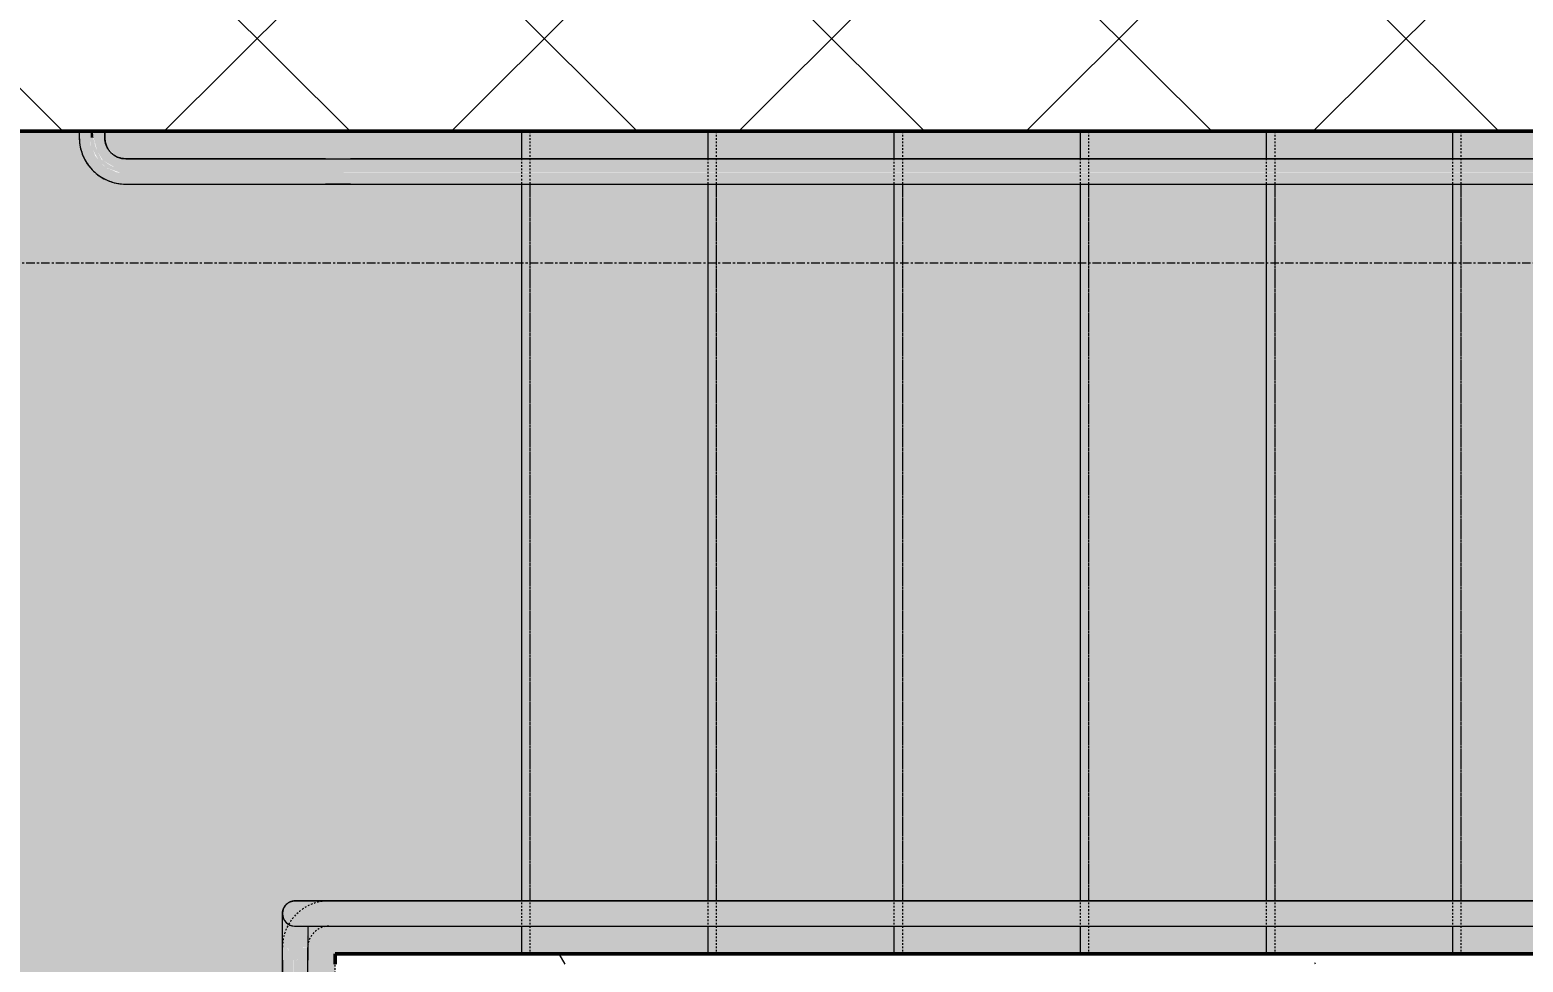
# Model space of a CAD drawing. Header units: inches. Extents: x -4266 to -1814, y 9706 to 12441.
# Drawn here: x -3789.4 to -3701.1, y 11493.9 to 11549 of the extents above; entities that cross this region are included whole.
import ezdxf

# ---------------------------------------------------------------- set-up
doc = ezdxf.new("R2010")
doc.units = ezdxf.units.IN
doc.header["$MEASUREMENT"] = 0
doc.linetypes.add('Grid Line 1_2_', pattern=[0.875, 0.5, -0.125, 0.125, -0.125])
doc.linetypes.add('Overhead 1_16_', pattern=[0.101562, 0.0625, -0.039062])
for name, color, linetype, lineweight in [('0-1', 7, 'Continuous', 5), ('0-2', 10, 'Continuous', 13), ('A-ANNO-DIMS', 211, 'Continuous', 9), ('A-ANNO-DIMS-96', 211, 'Continuous', 9), ('A-FLOR-HRAL-1', 7, 'Continuous', 9), ('A-FLOR-HRAL-3', 7, 'Overhead 1_16_', 9), ('A-WALL-3', 250, 'Continuous', 50), ('A-WALL-PATT-1', 7, 'Continuous', 9), ('A-WALL-PATT-5', 251, 'Continuous', 9), ('I-WALL-1', 250, 'Continuous', 50), ('S-GRID-1', 1, 'Grid Line 1_2_', 9), ('S-STRS-1', 7, 'Continuous', 9), ('S-STRS-3', 7, 'Overhead 1_16_', 9), ('S-STRS-4', 41, 'Continuous', 5), ('S-STRS-5', 21, 'Continuous', 5), ('S-STRS-MBND-1', 7, 'Overhead 1_16_', 9)]:
    doc.layers.add(name, color=color, linetype=linetype, lineweight=lineweight)
doc.styles.add('Century Gothic', font='ufonts.com_century-gothic.ttf', dxfattribs={"height": 9})
doc.dimstyles.new('OD__1_16__Tol__', dxfattribs={"dimscale": 12, "dimtxt": 9.397514, "dimasz": 1, "dimexe": 0.75, "dimexo": 0.5, "dimgap": 0.125, "dimtad": 1, "dimdec": 4, "dimrnd": 0.0625, "dimzin": 3, "dimdsep": 46, "dimlunit": 4, "dimtxsty": 'Century Gothic', "dimblk1": 'OBLIQUE', "dimblk2": 'OBLIQUE', "dimsah": 1, "dimcen": 0.09, "dimdle": 0.75, "dimazin": 0, "dimtfac": 1, "dimtdec": 4, "dimtix": 1, "dimtmove": 0, "dimatfit": 3, "dimfxl": 1, "dimtvp": 1, "dimtfill": 1, "dimfrac": 2, "dimtolj": 1, "dimtzin": 0, "dimarcsym": 2})

# ---------------------------------------------------------------- blocks, each defined once
blk = doc.blocks.new('CTR - 1st Phase - Shell_rvt-1-FLOOR PLAN - 1ST FLOOR')
at = {"layer": 'S-GRID-1'}
blk.add_line((-1814.206, 11535.189), (-4168.714, 11535.189), dxfattribs=at)
blk = doc.blocks.new('Top Rail Type - Top Rail_Internal_-V234-FLOOR PLAN - 1ST FLOOR')
at = {"layer": 'A-FLOR-HRAL-3'}
for p, q in [((-3771.699, 11497.489), (-3771.324, 11497.489)), ((-3771.324, 11497.489), (-3661.807, 11497.489)), ((-3771.699, 11495.989), (-3771.324, 11495.989)), ((-3771.324, 11495.989), (-3661.807, 11495.989)), ((-3774.449, 11484.489), (-3774.449, 11494.739)), ((-3772.949, 11485.989), (-3772.949, 11494.739))]:
    blk.add_line(p, q, dxfattribs=at)
for radius in [2.75, 1.25]:
    blk.add_arc((-3771.699, 11494.739), radius, 90, 180, dxfattribs=at)
blk = doc.blocks.new('Top Rail Type - Top Rail_Internal_-2388295-FLOOR PLAN - 1ST FLOOR')
at = {"layer": 'A-FLOR-HRAL-1'}
h = blk.add_hatch(color=256, dxfattribs=at)
h.paths.add_polyline_path([(-3773.961, 11497.404), (-3774.001, 11497.418), (-3773.965, 11497.402)], flags=0)
h.paths.add_polyline_path([(-3773.114, 11495.989), (-3773.276, 11496.061), (-3773.396, 11496.209), (-3773.499, 11496.545), (-3773.499, 11496.934), (-3773.396, 11497.27), (-3773.217, 11497.464), (-3773.313, 11497.483), (-3773.868, 11497.444), (-3774.156, 11497.273), (-3774.343, 11497.031), (-3774.369, 11496.934), (-3774.432, 11496.867), (-3774.437, 11496.826), (-3774.398, 11496.581), (-3774.37, 11496.523), (-3774.393, 11496.487), (-3774.348, 11496.364), (-3774.274, 11496.364), (-3774.248, 11496.253), (-3773.868, 11496.035), (-3773.761, 11496.006), (-3773.146, 11495.99)], flags=0)
h = blk.add_hatch(color=256, dxfattribs=at)
h.paths.add_polyline_path([(-3774.348, 11496.364), (-3774.37, 11496.523), (-3774.389, 11496.575), (-3774.423, 11496.545), (-3774.353, 11496.377)], flags=0)
h.paths.add_polyline_path([(-3773.699, 11495.989), (-3773.803, 11496.007), (-3774.209, 11496.225), (-3774.268, 11496.299), (-3774.292, 11496.364), (-3774.348, 11496.364), (-3774.123, 11496.128), (-3773.961, 11496.043), (-3773.78, 11496)], flags=0)
h.paths.add_polyline_path([(-3774.074, 11496.09), (-3774.074, 11496.09), (-3773.988, 11496.09)], flags=0)
h.paths.add_polyline_path([(-3774.398, 11496.847), (-3774.382, 11497.034), (-3774.417, 11496.858), (-3774.404, 11496.85)], flags=0)
h.paths.add_polyline_path([(-3773.961, 11497.404), (-3773.761, 11497.473), (-3773.957, 11497.431), (-3773.96, 11497.409)], flags=0)
h.paths.add_polyline_path([(-3774.348, 11497.115), (-3774.114, 11497.342), (-3774.253, 11497.238), (-3774.342, 11497.123)], flags=0)
for points in [[(-3650.413, 11495.989), (-3650.516, 11496.015), (-3650.695, 11496.209), (-3650.798, 11496.545), (-3650.798, 11496.934), (-3650.695, 11497.27), (-3650.516, 11497.464), (-3650.516, 11497.489), (-3650.812, 11497.464), (-3650.812, 11496.817), (-3772.763, 11496.817), (-3772.763, 11497.489), (-3773.217, 11497.464), (-3773.396, 11497.27), (-3773.499, 11496.934), (-3773.499, 11496.545), (-3773.396, 11496.209), (-3773.217, 11496.015), (-3773.114, 11495.989), (-3772.763, 11496.015), (-3772.763, 11496.662), (-3650.812, 11496.662), (-3650.798, 11495.989), (-3650.516, 11495.989)], [(-3773.608, 11493.989), (-3773.601, 11493.997), (-3773.476, 11494.159), (-3773.231, 11494.739), (-3772.961, 11494.739), (-3773.009, 11495.989), (-3773.893, 11496.015), (-3774.018, 11496.034), (-3774.074, 11496.031), (-3774.123, 11496.104), (-3774.144, 11496.144), (-3774.328, 11496.338), (-3774.361, 11496.317), (-3774.433, 11496.483), (-3774.424, 11494.739), (-3774.154, 11494.71), (-3774.101, 11494.653), (-3773.893, 11494.118), (-3773.879, 11494.068), (-3773.79, 11493.989), (-3773.699, 11493.989)], [(-3773.699, 11487.239), (-3773.608, 11487.239), (-3773.608, 11493.989), (-3773.79, 11493.989), (-3773.79, 11487.239)]]:
    blk.add_hatch(color=256, dxfattribs=at).paths.add_polyline_path(points, flags=0)
for p, q in [((-3650.413, 11497.489), (-3773.114, 11497.489)), ((-3773.114, 11495.989), (-3650.413, 11495.989)), ((-3774.449, 11493.989), (-3774.449, 11487.239)), ((-3772.949, 11487.239), (-3772.949, 11493.989))]:
    blk.add_line(p, q, dxfattribs=at)
at = {"layer": 'A-FLOR-HRAL-1', "flags": 128}
for points in [[(-3774.448, 11496.769), (-3774.446, 11496.799), (-3774.443, 11496.829), (-3774.439, 11496.859), (-3774.434, 11496.888), (-3774.427, 11496.918), (-3774.42, 11496.947), (-3774.411, 11496.975), (-3774.401, 11497.004), (-3774.39, 11497.031), (-3774.377, 11497.059), (-3774.364, 11497.086), (-3774.35, 11497.112), (-3774.334, 11497.138), (-3774.318, 11497.163), (-3774.3, 11497.187), (-3774.282, 11497.211), (-3774.263, 11497.234), (-3774.242, 11497.256), (-3774.221, 11497.277), (-3774.199, 11497.298), (-3774.177, 11497.317), (-3774.153, 11497.336), (-3774.129, 11497.354), (-3774.104, 11497.37), (-3774.078, 11497.386), (-3774.052, 11497.401), (-3774.025, 11497.414), (-3773.998, 11497.427), (-3773.971, 11497.438), (-3773.942, 11497.449), (-3773.914, 11497.458), (-3773.885, 11497.466), (-3773.856, 11497.473), (-3773.826, 11497.478), (-3773.797, 11497.483), (-3773.767, 11497.486), (-3773.737, 11497.488), (-3773.707, 11497.489), (-3773.677, 11497.489), (-3773.647, 11497.488), (-3773.617, 11497.485), (-3773.587, 11497.481)], [(-3773.114, 11497.489), (-3773.155, 11497.489), (-3773.196, 11497.489), (-3773.236, 11497.489), (-3773.274, 11497.489), (-3773.311, 11497.489), (-3773.346, 11497.489), (-3773.38, 11497.489), (-3773.413, 11497.489), (-3773.444, 11497.489), (-3773.473, 11497.489), (-3773.501, 11497.489), (-3773.527, 11497.489), (-3773.552, 11497.489), (-3773.574, 11497.489), (-3773.595, 11497.489), (-3773.614, 11497.489), (-3773.631, 11497.489), (-3773.647, 11497.489), (-3773.66, 11497.489), (-3773.671, 11497.489), (-3773.681, 11497.489), (-3773.688, 11497.489), (-3773.694, 11497.489), (-3773.697, 11497.489), (-3773.699, 11497.489)], [(-3774.449, 11493.989), (-3774.449, 11494.099), (-3774.449, 11494.209), (-3774.449, 11494.319), (-3774.449, 11494.428), (-3774.449, 11494.536), (-3774.449, 11494.643), (-3774.449, 11494.749), (-3774.449, 11494.854), (-3774.449, 11494.958), (-3774.449, 11495.06), (-3774.449, 11495.161), (-3774.449, 11495.259), (-3774.449, 11495.356), (-3774.449, 11495.45), (-3774.449, 11495.542), (-3774.449, 11495.632), (-3774.449, 11495.719), (-3774.449, 11495.803), (-3774.449, 11495.884), (-3774.449, 11495.962), (-3774.449, 11496.037), (-3774.449, 11496.109), (-3774.449, 11496.177), (-3774.449, 11496.242), (-3774.449, 11496.303), (-3774.449, 11496.361), (-3774.449, 11496.415), (-3774.449, 11496.465), (-3774.449, 11496.511), (-3774.449, 11496.553), (-3774.449, 11496.59), (-3774.449, 11496.624), (-3774.449, 11496.653), (-3774.449, 11496.679), (-3774.449, 11496.699), (-3774.449, 11496.716), (-3774.449, 11496.728), (-3774.449, 11496.736), (-3774.449, 11496.739)], [(-3773.699, 11495.989), (-3773.698, 11495.989), (-3773.695, 11495.989), (-3773.69, 11495.989), (-3773.683, 11495.989), (-3773.674, 11495.989), (-3773.663, 11495.989), (-3773.65, 11495.989), (-3773.635, 11495.989), (-3773.619, 11495.989), (-3773.6, 11495.989), (-3773.58, 11495.989), (-3773.557, 11495.989), (-3773.534, 11495.989), (-3773.508, 11495.989), (-3773.48, 11495.989), (-3773.451, 11495.989), (-3773.421, 11495.989), (-3773.388, 11495.989), (-3773.355, 11495.989), (-3773.32, 11495.989), (-3773.283, 11495.989), (-3773.245, 11495.989), (-3773.206, 11495.989), (-3773.166, 11495.989), (-3773.124, 11495.989), (-3773.114, 11495.989)], [(-3772.949, 11495.983), (-3772.949, 11495.905), (-3772.949, 11495.825), (-3772.949, 11495.742), (-3772.949, 11495.655), (-3772.949, 11495.567), (-3772.949, 11495.475), (-3772.949, 11495.382), (-3772.949, 11495.286), (-3772.949, 11495.188), (-3772.949, 11495.088), (-3772.949, 11494.986), (-3772.949, 11494.883), (-3772.949, 11494.778), (-3772.949, 11494.672), (-3772.949, 11494.565), (-3772.949, 11494.457), (-3772.949, 11494.348), (-3772.949, 11494.239), (-3772.949, 11494.129), (-3772.949, 11494.019), (-3772.949, 11493.989)]]:
    blk.add_lwpolyline(points, dxfattribs=at)
at = {"layer": 'A-FLOR-HRAL-1'}
for start, end in [(90, 270), (128.3841, 170.17471), (113.30988, 126.67135), (82.12559, 110.24267), (83.86817, 90), (173.31018, 180), (180, 188.56029), (190.40443, 277.87486), (270, 276.1343)]:
    blk.add_arc((-3773.699, 11496.739), 0.75, start, end, dxfattribs=at)
blk = doc.blocks.new('Top Rail Type - Top Rail_Internal_-V239-FLOOR PLAN - 1ST FLOOR')
at = {"layer": 'A-FLOR-HRAL-1'}
h = blk.add_hatch(color=256, dxfattribs=at)
h.paths.add_polyline_path([(-3666.799, 11495.989), (-3650.812, 11495.989), (-3650.812, 11496.662), (-3772.763, 11496.662), (-3772.763, 11495.989), (-3672.324, 11495.989)], flags=0)
h.paths.add_polyline_path([(-3651.306, 11496.817), (-3650.812, 11496.835), (-3650.812, 11497.489), (-3772.763, 11497.489), (-3772.763, 11496.817), (-3658.357, 11496.817)], flags=0)
h = blk.add_hatch(color=256, dxfattribs=at)
h.paths.add_polyline_path([(-3772.949, 11487.239), (-3772.949, 11494.739), (-3773.242, 11494.706), (-3773.367, 11494.527), (-3773.412, 11494.337), (-3773.528, 11494.082), (-3773.608, 11493.965), (-3773.608, 11487.239), (-3773.553, 11487.239)], flags=0)
h.paths.add_polyline_path([(-3773.79, 11487.239), (-3773.797, 11493.995), (-3773.893, 11494.118), (-3773.986, 11494.404), (-3774.181, 11494.739), (-3774.449, 11494.739), (-3774.449, 11487.239)], flags=0)
for p, q in [((-3773.699, 11497.489), (-3772.763, 11497.489)), ((-3772.763, 11497.489), (-3650.812, 11497.489)), ((-3774.449, 11494.739), (-3774.449, 11496.739)), ((-3772.763, 11495.989), (-3650.812, 11495.989)), ((-3774.449, 11487.239), (-3774.449, 11494.739)), ((-3772.949, 11487.239), (-3772.949, 11494.739))]:
    blk.add_line(p, q, dxfattribs=at)
blk = doc.blocks.new('Top Rail Type - Top Rail_Internal_-2370681-FLOOR PLAN - 1ST FLOOR')
at = {"layer": 'A-FLOR-HRAL-1'}
for points in [[(-3785.608, 11542.614), (-3785.643, 11542.989), (-3785.779, 11542.987), (-3785.779, 11542.614), (-3785.643, 11542.614)], [(-3783.699, 11540.534), (-3783.699, 11540.706), (-3784.504, 11540.917), (-3784.781, 11541.077), (-3784.984, 11541.218), (-3785.12, 11541.302), (-3785.39, 11541.826), (-3785.524, 11542.171), (-3785.557, 11542.385), (-3785.643, 11542.614), (-3785.779, 11542.614), (-3785.756, 11542.087), (-3785.259, 11541.202), (-3785.239, 11541.192), (-3784.848, 11540.835), (-3784.725, 11540.798), (-3784.011, 11540.534)], [(-3771.379, 11539.864), (-3770.836, 11539.904), (-3770.836, 11541.364), (-3771.9, 11541.339), (-3771.9, 11539.864)], [(-3650.413, 11539.864), (-3650.516, 11539.89), (-3650.695, 11540.084), (-3650.798, 11540.42), (-3650.798, 11540.809), (-3650.695, 11541.145), (-3650.516, 11541.339), (-3650.516, 11541.364), (-3650.812, 11541.339), (-3650.812, 11540.692), (-3770.831, 11540.692), (-3770.822, 11540.537), (-3650.812, 11540.537), (-3650.798, 11539.864), (-3650.516, 11539.864)], [(-3783.699, 11540.523), (-3771.9, 11540.523), (-3771.9, 11540.706), (-3783.699, 11540.706), (-3783.699, 11540.614)]]:
    blk.add_hatch(color=256, dxfattribs=at).paths.add_polyline_path(points, flags=0)
for p, q in [((-3786.449, 11542.989), (-3786.449, 11542.614)), ((-3784.949, 11542.614), (-3784.949, 11542.989)), ((-3771.9, 11541.364), (-3783.699, 11541.364)), ((-3650.413, 11541.364), (-3770.437, 11541.364)), ((-3783.699, 11539.864), (-3771.9, 11539.864)), ((-3770.437, 11539.864), (-3650.413, 11539.864))]:
    blk.add_line(p, q, dxfattribs=at)
at = {"layer": 'A-FLOR-HRAL-1', "flags": 128}
for points in [[(-3786.449, 11542.614), (-3786.447, 11542.504), (-3786.44, 11542.395), (-3786.429, 11542.285), (-3786.414, 11542.176), (-3786.394, 11542.068), (-3786.37, 11541.961), (-3786.342, 11541.854), (-3786.309, 11541.749), (-3786.272, 11541.646), (-3786.232, 11541.543), (-3786.187, 11541.443), (-3786.138, 11541.345), (-3786.085, 11541.248), (-3786.029, 11541.154), (-3785.968, 11541.062), (-3785.905, 11540.972), (-3785.837, 11540.885), (-3785.766, 11540.801), (-3785.692, 11540.72), (-3785.615, 11540.642), (-3785.534, 11540.567), (-3785.451, 11540.495), (-3785.365, 11540.426), (-3785.276, 11540.362), (-3785.185, 11540.3), (-3785.091, 11540.243), (-3784.995, 11540.189), (-3784.897, 11540.139), (-3784.797, 11540.093), (-3784.695, 11540.051), (-3784.592, 11540.013), (-3784.487, 11539.98), (-3784.381, 11539.95), (-3784.274, 11539.925), (-3784.166, 11539.904), (-3784.057, 11539.888), (-3783.948, 11539.876), (-3783.838, 11539.868), (-3783.728, 11539.865), (-3783.699, 11539.864)], [(-3783.699, 11541.364), (-3783.749, 11541.365), (-3783.799, 11541.368), (-3783.848, 11541.373), (-3783.898, 11541.38), (-3783.947, 11541.389), (-3783.996, 11541.4), (-3784.044, 11541.413), (-3784.092, 11541.428), (-3784.139, 11541.445), (-3784.186, 11541.463), (-3784.231, 11541.483), (-3784.276, 11541.506), (-3784.32, 11541.53), (-3784.363, 11541.555), (-3784.405, 11541.583), (-3784.445, 11541.612), (-3784.485, 11541.642), (-3784.523, 11541.675), (-3784.56, 11541.708), (-3784.595, 11541.744), (-3784.63, 11541.78), (-3784.662, 11541.818), (-3784.693, 11541.857), (-3784.723, 11541.897), (-3784.751, 11541.939), (-3784.777, 11541.982), (-3784.801, 11542.025), (-3784.824, 11542.07), (-3784.845, 11542.115), (-3784.864, 11542.161), (-3784.881, 11542.208), (-3784.896, 11542.256), (-3784.91, 11542.304), (-3784.921, 11542.353), (-3784.931, 11542.402), (-3784.938, 11542.451), (-3784.944, 11542.501), (-3784.947, 11542.551), (-3784.949, 11542.601), (-3784.949, 11542.614)], [(-3771.9, 11541.364), (-3771.79, 11541.364), (-3771.68, 11541.364), (-3771.571, 11541.364), (-3771.462, 11541.364), (-3771.353, 11541.364), (-3771.246, 11541.364), (-3771.14, 11541.364), (-3771.035, 11541.364), (-3770.931, 11541.364), (-3770.829, 11541.364), (-3770.728, 11541.364), (-3770.63, 11541.364), (-3770.533, 11541.364), (-3770.439, 11541.364), (-3770.437, 11541.364)], [(-3770.437, 11539.864), (-3770.531, 11539.864), (-3770.628, 11539.864), (-3770.726, 11539.864), (-3770.827, 11539.864), (-3770.929, 11539.864), (-3771.033, 11539.864), (-3771.138, 11539.864), (-3771.244, 11539.864), (-3771.351, 11539.864), (-3771.459, 11539.864), (-3771.568, 11539.864), (-3771.678, 11539.864), (-3771.788, 11539.864), (-3771.897, 11539.864), (-3771.9, 11539.864)]]:
    blk.add_lwpolyline(points, dxfattribs=at)
blk = doc.blocks.new('Top Rail Type - Top Rail_Internal_-V240-FLOOR PLAN - 1ST FLOOR')
at = {"layer": 'A-FLOR-HRAL-1'}
h = blk.add_hatch(color=256, dxfattribs=at)
h.paths.add_polyline_path([(-3784.949, 11542.614), (-3784.984, 11542.989), (-3785.608, 11542.989), (-3785.608, 11542.614), (-3784.984, 11542.614)], flags=0)
h.paths.add_polyline_path([(-3786.344, 11542.614), (-3785.779, 11542.614), (-3785.781, 11542.989), (-3786.449, 11542.989), (-3786.449, 11542.614)], flags=0)
h = blk.add_hatch(color=256, dxfattribs=at)
h.paths.add_polyline_path([(-3783.699, 11539.864), (-3783.699, 11540.534), (-3784.226, 11540.557), (-3784.725, 11540.798), (-3784.725, 11540.753), (-3785.039, 11540.983), (-3785.505, 11541.535), (-3785.588, 11541.761), (-3785.779, 11542.171), (-3785.779, 11542.614), (-3786.449, 11542.614), (-3786.239, 11541.562), (-3785.643, 11540.67), (-3784.751, 11540.074), (-3783.827, 11539.89)], flags=0)
h.paths.add_polyline_path([(-3783.699, 11540.706), (-3783.699, 11541.364), (-3784.324, 11541.532), (-3784.781, 11541.989), (-3784.984, 11542.614), (-3785.608, 11542.614), (-3785.39, 11541.826), (-3785.053, 11541.26), (-3784.25, 11540.809), (-3784.109, 11540.774), (-3783.872, 11540.743)], flags=0)
h = blk.add_hatch(color=256, dxfattribs=at)
h.paths.add_polyline_path([(-3771.9, 11539.864), (-3771.9, 11540.523), (-3783.699, 11540.523), (-3783.699, 11539.864), (-3776.543, 11539.864)], flags=0)
h.paths.add_polyline_path([(-3772.084, 11540.706), (-3771.9, 11540.712), (-3771.9, 11541.364), (-3783.699, 11541.364), (-3783.699, 11540.706), (-3776.543, 11540.706)], flags=0)
h = blk.add_hatch(color=256, dxfattribs=at)
h.paths.add_polyline_path([(-3683.324, 11539.864), (-3650.812, 11539.864), (-3650.812, 11540.537), (-3770.836, 11540.517), (-3770.836, 11539.864), (-3694.324, 11539.864)], flags=0)
h.paths.add_polyline_path([(-3651.306, 11540.692), (-3650.812, 11540.71), (-3650.812, 11541.364), (-3770.836, 11541.364), (-3770.836, 11540.692), (-3658.357, 11540.692)], flags=0)
for p, q in [((-3786.449, 11542.989), (-3786.449, 11542.614)), ((-3784.949, 11542.989), (-3784.949, 11542.614)), ((-3783.699, 11541.364), (-3771.9, 11541.364)), ((-3771.9, 11541.364), (-3770.836, 11541.364)), ((-3770.836, 11541.364), (-3650.812, 11541.364)), ((-3783.699, 11539.864), (-3771.9, 11539.864)), ((-3771.9, 11539.864), (-3770.836, 11539.864)), ((-3770.836, 11539.864), (-3650.812, 11539.864))]:
    blk.add_line(p, q, dxfattribs=at)
for radius in [2.75, 1.25]:
    blk.add_arc((-3783.699, 11542.614), radius, 180, 270, dxfattribs=at)
blk = doc.blocks.new('CTR - 1st Phase -Stairs _ Elevators_rvt-1-FLOOR PLAN - 1ST FLOOR')
at = {"layer": 'A-WALL-PATT-1'}
h = blk.add_hatch(dxfattribs=at)
h.set_pattern_fill('FP_1', color=256, style=0, pattern_type=2)
h.set_pattern_definition([(0, (0, 0), (30.72, 7.68), [1.267, -21.773, 1.267, -21.773, -122.88]), (0, (0, 0), (30.72, 7.68), [-46.08, 1.267, -44.813, 1.267, -21.773, -53.76]), (0, (0, 0), (30.72, 7.68), [-115.2, 1.267, -14.093, 1.267, -37.133]), (120, (11.52, 3.84), (-22.011075, 22.7643004), [1.267, -21.773, 1.267, -21.773, -122.88]), (120, (11.52, 3.84), (-22.011075, 22.7643004), [-46.08, 1.267, -44.813, 1.267, -21.773, -53.76]), (120, (11.52, 3.84), (-22.011075, 22.7643004), [-115.2, 1.267, -14.093, 1.267, -37.133]), (240, (15.36, 19.2), (-8.708925, -30.4443004), [1.267, -21.773, 1.267, -21.773, -122.88]), (240, (15.36, 19.2), (-8.708925, -30.4443004), [-46.08, 1.267, -44.813, 1.267, -21.773, -53.76]), (240, (15.36, 19.2), (-8.708925, -30.4443004), [-115.2, 1.267, -14.093, 1.267, -37.133])])
h.paths.add_polyline_path([(-3770.699, 11488.239), (-3770.699, 11493.739), (-3653.074, 11493.739), (-3653.074, 11494.364), (-3771.324, 11494.364), (-3771.324, 11488.239), (-3770.707, 11488.239)], flags=0)
at = {"layer": 'A-WALL-PATT-5'}
h = blk.add_hatch(dxfattribs=at)
h.set_pattern_fill('FP_24', color=256, style=0, pattern_type=2)
h.set_pattern_definition([(45, (0, 0), (-8.485281, 8.485281), []), (135, (0, 0), (-8.485281, -8.485281), [])])
h.paths.add_polyline_path([(-3724.724, 11542.989), (-3587.324, 11542.989), (-3587.324, 11550.989), (-3819.324, 11550.989), (-3819.324, 11542.989), (-3734.333, 11542.989)], flags=0)
at = {"layer": 'S-STRS-4'}
h = blk.add_hatch(color=256, dxfattribs=at)
h.paths.add_polyline_path([(-3784.324, 11438.989), (-3771.324, 11438.989), (-3771.324, 11440.619), (-3771.9, 11440.614), (-3783.861, 11440.571), (-3784.384, 11440.387), (-3784.804, 11439.906), (-3784.949, 11439.364), (-3784.905, 11438.989), (-3784.553, 11438.989)], flags=0)
h.paths.add_polyline_path([(-3801.868, 11438.989), (-3786.449, 11438.989), (-3786.423, 11439.493), (-3786.181, 11440.514), (-3785.68, 11441.262), (-3785.49, 11441.437), (-3785.197, 11441.632), (-3784.654, 11441.926), (-3783.699, 11442.114), (-3771.324, 11442.114), (-3771.324, 11484.489), (-3771.827, 11484.515), (-3772.848, 11484.757), (-3773.577, 11485.239), (-3773.722, 11485.394), (-3774.002, 11485.805), (-3774.261, 11486.284), (-3774.449, 11487.239), (-3774.411, 11496.456), (-3774.437, 11496.653), (-3774.432, 11496.87), (-3774.382, 11497.034), (-3774.253, 11497.238), (-3774.109, 11497.362), (-3773.955, 11497.438), (-3773.783, 11497.478), (-3773.459, 11497.479), (-3772.763, 11497.489), (-3760.324, 11497.489), (-3760.324, 11539.864), (-3783.827, 11539.89), (-3784.851, 11540.134), (-3785.596, 11540.633), (-3785.772, 11540.823), (-3785.966, 11541.116), (-3786.261, 11541.659), (-3786.449, 11542.614), (-3786.48, 11542.989), (-3819.324, 11542.989), (-3819.324, 11438.989)], flags=0)
h.paths.add_polyline_path([(-3771.699, 11485.989), (-3771.324, 11486.033), (-3771.324, 11494.364), (-3760.324, 11494.364), (-3760.324, 11495.989), (-3772.965, 11495.989), (-3772.949, 11493.727), (-3772.905, 11487.077), (-3772.721, 11486.554), (-3772.24, 11486.134), (-3771.861, 11486.033)], flags=0)
h.paths.add_polyline_path([(-3774.068, 11496.025), (-3774.037, 11496.075), (-3774.123, 11496.072), (-3774.074, 11496.031)], flags=0)
h.paths.add_polyline_path([(-3770.984, 11541.35), (-3770.836, 11541.364), (-3760.324, 11541.364), (-3760.324, 11542.989), (-3784.949, 11542.989), (-3784.905, 11542.452), (-3784.721, 11541.929), (-3784.24, 11541.509), (-3783.699, 11541.364), (-3771.139, 11541.352)], flags=0)
at = {"layer": 'S-STRS-5'}
h = blk.add_hatch(color=256, dxfattribs=at)
h.paths.add_polyline_path([(-3749.324, 11494.364), (-3749.324, 11495.989), (-3760.324, 11495.989), (-3760.324, 11494.364), (-3751.217, 11494.364)], flags=0)
h.paths.add_polyline_path([(-3760.324, 11497.489), (-3749.324, 11497.489), (-3749.324, 11539.864), (-3760.324, 11539.864), (-3760.324, 11515.968)], flags=0)
h.paths.add_polyline_path([(-3760.324, 11541.364), (-3749.324, 11541.364), (-3749.324, 11542.989), (-3760.324, 11542.989)], flags=0)
h = blk.add_hatch(color=256, dxfattribs=at)
h.paths.add_polyline_path([(-3749.324, 11494.364), (-3738.324, 11494.364), (-3738.324, 11495.989), (-3749.324, 11495.989), (-3749.324, 11495.859)], flags=0)
h.paths.add_polyline_path([(-3749.324, 11497.489), (-3738.324, 11497.489), (-3738.324, 11539.864), (-3749.324, 11539.864), (-3749.324, 11515.968)], flags=0)
h.paths.add_polyline_path([(-3749.324, 11541.364), (-3738.324, 11541.364), (-3738.324, 11542.989), (-3749.324, 11542.989)], flags=0)
h = blk.add_hatch(color=256, dxfattribs=at)
h.paths.add_polyline_path([(-3734.333, 11494.364), (-3727.324, 11494.364), (-3727.324, 11495.989), (-3738.324, 11495.989), (-3738.324, 11494.364)], flags=0)
h.paths.add_polyline_path([(-3727.324, 11497.489), (-3727.324, 11539.864), (-3738.324, 11539.864), (-3738.324, 11497.489), (-3734.333, 11497.489)], flags=0)
h.paths.add_polyline_path([(-3734.333, 11541.364), (-3727.324, 11541.364), (-3727.324, 11542.989), (-3738.324, 11542.989), (-3738.324, 11541.364)], flags=0)
h = blk.add_hatch(color=256, dxfattribs=at)
h.paths.add_polyline_path([(-3727.324, 11494.364), (-3716.324, 11494.364), (-3716.324, 11495.989), (-3727.324, 11495.989), (-3727.324, 11495.859)], flags=0)
h.paths.add_polyline_path([(-3716.324, 11497.489), (-3716.324, 11539.864), (-3727.324, 11539.864), (-3727.324, 11497.489)], flags=0)
h.paths.add_polyline_path([(-3716.324, 11541.364), (-3716.324, 11542.989), (-3727.324, 11542.989), (-3727.324, 11541.364), (-3723.601, 11541.364)], flags=0)
h = blk.add_hatch(color=256, dxfattribs=at)
h.paths.add_polyline_path([(-3716.324, 11494.364), (-3705.324, 11494.364), (-3705.324, 11495.989), (-3716.324, 11495.989), (-3716.324, 11495.859)], flags=0)
h.paths.add_polyline_path([(-3716.324, 11497.489), (-3705.324, 11497.489), (-3705.324, 11539.864), (-3716.324, 11539.864), (-3716.324, 11501.404)], flags=0)
h.paths.add_polyline_path([(-3716.324, 11541.364), (-3705.324, 11541.364), (-3705.324, 11542.989), (-3716.324, 11542.989)], flags=0)
h = blk.add_hatch(color=256, dxfattribs=at)
h.paths.add_polyline_path([(-3705.324, 11494.364), (-3694.324, 11494.364), (-3694.324, 11495.989), (-3705.324, 11495.989), (-3705.324, 11495.859)], flags=0)
h.paths.add_polyline_path([(-3705.324, 11497.489), (-3694.324, 11497.489), (-3694.324, 11539.864), (-3705.324, 11539.864), (-3705.324, 11501.404)], flags=0)
h.paths.add_polyline_path([(-3705.324, 11541.364), (-3694.324, 11541.364), (-3694.324, 11542.989), (-3705.324, 11542.989)], flags=0)
at = {"layer": 'A-WALL-3'}
blk.add_line((-3819.324, 11542.989), (-3587.324, 11542.989), dxfattribs=at)
at = {"layer": 'I-WALL-1'}
for p, q in [((-3653.074, 11494.364), (-3771.324, 11494.364)), ((-3771.324, 11494.364), (-3771.324, 11493.739))]:
    blk.add_line(p, q, dxfattribs=at)
at = {"layer": 'S-STRS-1'}
for p, q in [((-3760.324, 11542.989), (-3760.324, 11541.364)), ((-3749.324, 11542.989), (-3749.324, 11541.364)), ((-3738.324, 11542.989), (-3738.324, 11541.364)), ((-3727.324, 11542.989), (-3727.324, 11541.364)), ((-3716.324, 11542.989), (-3716.324, 11541.364)), ((-3705.324, 11542.989), (-3705.324, 11541.364)), ((-3760.324, 11539.864), (-3760.324, 11497.489)), ((-3749.324, 11539.864), (-3749.324, 11497.489)), ((-3738.324, 11539.864), (-3738.324, 11497.489)), ((-3727.324, 11539.864), (-3727.324, 11497.489)), ((-3716.324, 11539.864), (-3716.324, 11497.489)), ((-3705.324, 11539.864), (-3705.324, 11497.489)), ((-3760.324, 11495.989), (-3760.324, 11494.364)), ((-3749.324, 11495.989), (-3749.324, 11494.364)), ((-3738.324, 11495.989), (-3738.324, 11494.364)), ((-3727.324, 11495.989), (-3727.324, 11494.364)), ((-3716.324, 11495.989), (-3716.324, 11494.364)), ((-3705.324, 11495.989), (-3705.324, 11494.364))]:
    blk.add_line(p, q, dxfattribs=at)
at = {"layer": 'S-STRS-3'}
for p, q in [((-3759.824, 11542.989), (-3759.824, 11541.364)), ((-3748.824, 11542.989), (-3748.824, 11541.364)), ((-3737.824, 11542.989), (-3737.824, 11541.364)), ((-3726.824, 11542.989), (-3726.824, 11541.364)), ((-3715.824, 11542.989), (-3715.824, 11541.364)), ((-3704.824, 11542.989), (-3704.824, 11541.364)), ((-3759.824, 11539.864), (-3759.824, 11497.489)), ((-3748.824, 11539.864), (-3748.824, 11497.489)), ((-3737.824, 11539.864), (-3737.824, 11497.489)), ((-3726.824, 11539.864), (-3726.824, 11497.489)), ((-3715.824, 11539.864), (-3715.824, 11497.489)), ((-3704.824, 11539.864), (-3704.824, 11497.489)), ((-3759.824, 11495.989), (-3759.824, 11494.364)), ((-3748.824, 11495.989), (-3748.824, 11494.364)), ((-3737.824, 11495.989), (-3737.824, 11494.364)), ((-3726.824, 11495.989), (-3726.824, 11494.364)), ((-3715.824, 11495.989), (-3715.824, 11494.364)), ((-3704.824, 11495.989), (-3704.824, 11494.364))]:
    blk.add_line(p, q, dxfattribs=at)
at = {"layer": 'S-STRS-MBND-1'}
for p, q in [((-3760.324, 11542.989), (-3819.324, 11542.989)), ((-3760.324, 11542.989), (-3760.324, 11494.364)), ((-3760.324, 11542.989), (-3661.324, 11542.989)), ((-3759.824, 11542.989), (-3759.824, 11494.364)), ((-3749.324, 11542.989), (-3749.324, 11494.364)), ((-3748.824, 11542.989), (-3748.824, 11494.364)), ((-3738.324, 11542.989), (-3738.324, 11494.364)), ((-3737.824, 11542.989), (-3737.824, 11494.364)), ((-3727.324, 11542.989), (-3727.324, 11494.364)), ((-3726.824, 11542.989), (-3726.824, 11494.364)), ((-3716.324, 11542.989), (-3716.324, 11494.364)), ((-3715.824, 11542.989), (-3715.824, 11494.364)), ((-3705.324, 11542.989), (-3705.324, 11494.364)), ((-3704.824, 11542.989), (-3704.824, 11494.364)), ((-3771.324, 11494.364), (-3760.324, 11494.364)), ((-3771.324, 11487.614), (-3771.324, 11494.364)), ((-3760.324, 11494.364), (-3661.324, 11494.364))]:
    blk.add_line(p, q, dxfattribs=at)
at = {"layer": '0-2'}
for name in ['Top Rail Type - Top Rail_Internal_-2370681-FLOOR PLAN - 1ST FLOOR', 'Top Rail Type - Top Rail_Internal_-V240-FLOOR PLAN - 1ST FLOOR', 'Top Rail Type - Top Rail_Internal_-V234-FLOOR PLAN - 1ST FLOOR', 'Top Rail Type - Top Rail_Internal_-2388295-FLOOR PLAN - 1ST FLOOR', 'Top Rail Type - Top Rail_Internal_-V239-FLOOR PLAN - 1ST FLOOR']:
    blk.add_blockref(name, (0, 0), dxfattribs=at)
blk = doc.blocks.new('DIMBLOCK6-FLOOR PLAN - 1ST FLOOR')
at = {"layer": 'A-ANNO-DIMS-96'}
for p, q in [((-3829.324, 11540.989), (-3829.324, 10271.308)), ((-3829.324, 10280.308), (-3829.324, 11540.989)), ((-3338.724, 10282.793), (-3338.724, 10271.308)), ((-3338.724, 10280.308), (-3338.724, 10282.793)), ((-3838.324, 10280.308), (-3338.724, 10280.308))]:
    blk.add_line(p, q, dxfattribs=at)
at = {"layer": 'A-ANNO-DIMS-96', "lineweight": 50}
for p, q in [((-3829.324, 10280.308), (-3823.324, 10286.308)), ((-3338.724, 10280.308), (-3332.724, 10286.308)), ((-3829.324, 10280.308), (-3835.324, 10274.308)), ((-3338.724, 10280.308), (-3344.724, 10274.308))]:
    blk.add_line(p, q, dxfattribs=at)
at = {"layer": 'A-ANNO-DIMS-96', "color": 0, "char_height": 9, "attachment_point": 1, "line_spacing_factor": 0.984502, "style": 'Century Gothic', "bg_fill": 3, "box_fill_scale": 1.25, "bg_fill_color": 256, "bg_fill_true_color": 13158600, "bg_fill_transparency": 0}
for s, insert, width in [('40\' - 10 5/8"', (-3618.258, 10293.343), 82.16113), ('490.6', (-3599.761, 10275.576), 37.76906)]:
    blk.add_mtext(s, dxfattribs=dict(at, insert=insert, width=width))
blk = doc.blocks.new('_Oblique')
at = {"color": 0, "linetype": 'ByBlock', "lineweight": -2}
blk.add_line((-0.5, -0.5), (0.5, 0.5), dxfattribs=at)
blk = doc.blocks.new('DIMBLOCK17-FLOOR PLAN - 1ST FLOOR')
at = {"layer": 'A-ANNO-DIMS-96', "lineweight": 50}
for p, q in [((-4038.484, 11782.989), (-4044.484, 11788.989)), ((-4038.484, 11782.989), (-4032.484, 11776.989)), ((-4038.484, 11278.164), (-4044.484, 11284.164)), ((-4038.484, 11278.164), (-4032.484, 11272.164))]:
    blk.add_line(p, q, dxfattribs=at)
at = {"layer": 'A-ANNO-DIMS-96'}
for p, q in [((-3753.324, 11782.989), (-4047.484, 11782.989)), ((-4038.484, 11278.164), (-4038.484, 11782.989)), ((-4038.484, 11782.989), (-3753.324, 11782.989)), ((-3832.411, 11278.164), (-4047.484, 11278.164)), ((-4038.484, 11278.164), (-3832.411, 11278.164))]:
    blk.add_line(p, q, dxfattribs=at)
at = {"layer": 'A-ANNO-DIMS-96', "color": 0, "char_height": 9, "attachment_point": 1, "rotation": 90, "line_spacing_factor": 0.984502, "style": 'Century Gothic', "bg_fill": 3, "box_fill_scale": 1.25, "bg_fill_color": 256, "bg_fill_true_color": 13158600, "bg_fill_transparency": 0}
for s, insert, width in [('42\' - 0 13/16"', (-4051.52, 11492.838), 90.57414), ('504.8', (-4033.753, 11514.84), 37.76906)]:
    blk.add_mtext(s, dxfattribs=dict(at, insert=insert, width=width))

msp = doc.modelspace()

# ---------------------------------------------------------------- block references
at = {"layer": '0-1'}
for name in ['CTR - 1st Phase - Shell_rvt-1-FLOOR PLAN - 1ST FLOOR', 'CTR - 1st Phase -Stairs _ Elevators_rvt-1-FLOOR PLAN - 1ST FLOOR']:
    msp.add_blockref(name, (0, 0), dxfattribs=at)

# ---------------------------------------------------------------- next in the draw order: dimensions: what is measured, and where the dimension line sits
at = {"layer": 'A-ANNO-DIMS'}
dim = msp.add_linear_dim(base=(-3338.72374, 10280.30762), p1=(-3829.32374, 11546.9894), p2=(-3338.72374, 10288.7929), dimstyle='OD__1_16__Tol__', override={"dimpost": '<>\\X', "dimfxl": 1350.461691}, dxfattribs=at)
dim.commit()
dim.dimension.update_dxf_attribs({"geometry": 'DIMBLOCK6-FLOOR PLAN - 1ST FLOOR', "text_midpoint": (-3584.02374, 10280.30762)})

# ---------------------------------------------------------------- next in the draw order: dimensions: what is measured, and where the dimension line sits
dim = msp.add_linear_dim(base=(-4038.48434, 11782.9894), p1=(-3826.41124, 11278.1644), p2=(-3747.32374, 11782.9894), angle=90, dimstyle='OD__1_16__Tol__', override={"dimpost": '<>\\X', "dimfxl": 510.982498}, dxfattribs=at)
dim.commit()
dim.dimension.update_dxf_attribs({"geometry": 'DIMBLOCK17-FLOOR PLAN - 1ST FLOOR', "text_midpoint": (-4038.48434, 11530.5769)})

doc.saveas('drawing.dxf')
